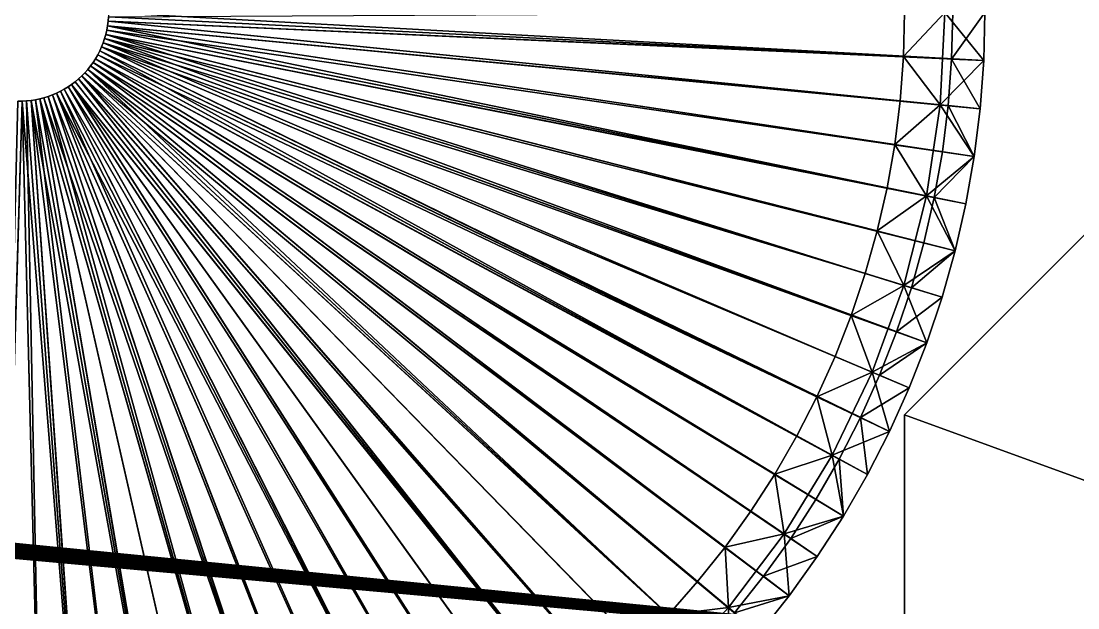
# Model space of a CAD drawing. Header units: millimetres. Extents: x 0 to 520, y -2 to 382.
# Drawn here: x 456.03 to 482.31, y 23.21 to 37.79 of the extents above; entities that cross this region are included whole.
import ezdxf

# ---------------------------------------------------------------- set-up
doc = ezdxf.new("R2010")
doc.units = ezdxf.units.MM

msp = doc.modelspace()

# ---------------------------------------------------------------- linework, layer by layer
at = {"layer": 'BRASS', "color": 52}
for points in [[(509.2, 369.2, 103), (10.8, 369.2, 103), (10.8, 10.8, 103)], [(509.2, 369.2, 103), (10.8, 10.8, 103), (509.2, 10.8, 103)], [(336.4491, 37.7891, 86), (481.3521, 70.0822, 86), (336.4866, 37.7159, 86)], [(336.4866, 37.7159, 86), (481.3521, 70.0822, 86), (481.35, 70, 86)], [(336.4866, 37.7159, 86), (481.35, 70, 86), (336.5204, 37.6409, 86)], [(336.5204, 37.6409, 86), (481.35, 70, 86), (481.3521, 69.9178, 86)], [(336.5204, 37.6409, 86), (481.3521, 69.9178, 86), (336.5505, 37.5643, 86)], [(336.5505, 37.5643, 86), (481.3521, 69.9178, 86), (481.3582, 69.8357, 86)], [(336.5505, 37.5643, 86), (481.3582, 69.8357, 86), (336.5767, 37.4863, 86)], [(336.5767, 37.4863, 86), (481.3582, 69.8357, 86), (481.3684, 69.7541, 86)], [(336.5767, 37.4863, 86), (481.3684, 69.7541, 86), (336.599, 37.4071, 86)], [(336.599, 37.4071, 86), (481.3684, 69.7541, 86), (481.3827, 69.6731, 86)], [(336.599, 37.4071, 86), (481.3827, 69.6731, 86), (336.6173, 37.3269, 86)], [(336.6173, 37.3269, 86), (481.3827, 69.6731, 86), (481.401, 69.5929, 86)], [(336.6173, 37.3269, 86), (481.401, 69.5929, 86), (336.6316, 37.2459, 86)], [(336.6316, 37.2459, 86), (481.401, 69.5929, 86), (481.4233, 69.5137, 86)], [(336.6316, 37.2459, 86), (481.4233, 69.5137, 86), (336.6418, 37.1643, 86)], [(336.6418, 37.1643, 86), (481.4233, 69.5137, 86), (481.4495, 69.4357, 86)], [(336.6418, 37.1643, 86), (481.4495, 69.4357, 86), (336.6479, 37.0822, 86)], [(336.6479, 37.0822, 86), (481.4495, 69.4357, 86), (481.4796, 69.3591, 86)], [(336.6316, 36.7541, 86), (481.5921, 69.1396, 86), (481.6367, 69.0705, 86)], [(336.6418, 36.8357, 86), (481.5921, 69.1396, 86), (336.6316, 36.7541, 86)], [(336.6418, 36.8357, 86), (481.5509, 69.2109, 86), (481.5921, 69.1396, 86)], [(336.6479, 36.9178, 86), (481.5509, 69.2109, 86), (336.6418, 36.8357, 86)], [(336.6479, 37.0822, 86), (481.4796, 69.3591, 86), (336.65, 37, 86)], [(336.65, 37, 86), (481.5134, 69.2841, 86), (336.6479, 36.9178, 86)], [(336.6479, 36.9178, 86), (481.5134, 69.2841, 86), (481.5509, 69.2109, 86)], [(336.65, 37, 86), (481.4796, 69.3591, 86), (481.5134, 69.2841, 86)], [(336.599, 36.5929, 86), (481.6847, 69.0037, 86), (499.5, 20.5, 86)], [(336.6173, 36.6731, 86), (481.6847, 69.0037, 86), (336.599, 36.5929, 86)], [(336.6173, 36.6731, 86), (481.6367, 69.0705, 86), (481.6847, 69.0037, 86)], [(336.6316, 36.7541, 86), (481.6367, 69.0705, 86), (336.6173, 36.6731, 86)], [(499.5, 20.5, 86), (481.6847, 69.0037, 86), (481.736, 68.9394, 86)], [(499.5, 20.5, 86), (481.736, 68.9394, 86), (481.7905, 68.8777, 86)], [(499.5, 20.5, 86), (481.7905, 68.8777, 86), (481.8479, 68.8188, 86)], [(481.8479, 68.8188, 86), (481.9082, 68.7629, 86), (499.5, 20.5, 86)], [(481.9082, 68.7629, 86), (481.9712, 68.71, 86), (499.5, 20.5, 86)], [(481.9712, 68.71, 86), (482.0368, 68.6603, 86), (499.5, 20.5, 86)], [(482.0368, 68.6603, 86), (482.1048, 68.614, 86), (499.5, 20.5, 86)], [(482.1048, 68.614, 86), (482.175, 68.5711, 86), (499.5, 20.5, 86)], [(482.175, 68.5711, 86), (482.2473, 68.5317, 86), (499.5, 20.5, 86)], [(482.2473, 68.5317, 86), (482.3214, 68.496, 86), (499.5, 20.5, 86)], [(479.9702, 36.8037), (458.1973, 37.8903), (458.1891, 37.781)], [(458.1891, 37.781, -14), (458.1891, 37.781), (458.1973, 37.8903, -14)], [(458.1891, 37.781), (458.1973, 37.8903), (458.1973, 37.8903, -14)], [(458.1973, 37.8903, -14), (477.9727, 36.9034, -14), (458.1891, 37.781, -14)], [(479.9702, 36.8037), (458.2, 38), (458.1973, 37.8903)], [(458.1973, 37.8903, -14), (478, 38, -14), (477.9727, 36.9034, -14)], [(480, 38), (458.2, 38), (479.9702, 36.8037)], [(479, 38, -13), (477.9727, 36.9034, -14), (478, 38, -14)], [(478.8857, 35.7099, -13), (477.9727, 36.9034, -14), (479, 38, -13)], [(478.8857, 35.7099, -13), (479, 38, -13), (479.9702, 36.8037, -12)], [(480, 38, -12), (479.9702, 36.8037, -12), (479, 38, -13)], [(479.1712, 36.8436, -3), (480, 38, -3), (479.9702, 36.8037, -3)], [(479.2, 38, -3), (480, 38, -3), (479.1712, 36.8436, -3)], [(479.2, 38, -3), (479.1712, 36.8436, -4), (479.2, 38, -4)], [(479.2, 38, -3), (479.1712, 36.8436, -3), (479.1712, 36.8436, -4)], [(480, 38, -4), (479.1712, 36.8436, -4), (479.9702, 36.8037, -4)], [(480, 38, -4), (479.2, 38, -4), (479.1712, 36.8436, -4)], [(479.9702, 36.8037), (479.9702, 36.8037, -3), (480, 38, -3)], [(480, 38), (479.9702, 36.8037), (480, 38, -3)], [(480, 38, -4), (479.9702, 36.8037, -12), (480, 38, -12)], [(480, 38, -4), (479.9702, 36.8037, -4), (479.9702, 36.8037, -12)], [(479.7319, 34.423), (458.1754, 37.6721), (458.1564, 37.5641)], [(458.1564, 37.5641), (458.1754, 37.6721), (458.1564, 37.5641, -14)], [(458.1564, 37.5641, -14), (458.1754, 37.6721), (458.1754, 37.6721, -14)], [(458.1754, 37.6721, -14), (477.5638, 33.6408, -14), (458.1564, 37.5641, -14)], [(479.8807, 35.6104), (458.1891, 37.781), (458.1754, 37.6721)], [(458.1754, 37.6721, -14), (458.1891, 37.781), (458.1891, 37.781, -14)], [(458.1754, 37.6721), (458.1891, 37.781), (458.1754, 37.6721, -14)], [(458.1891, 37.781, -14), (477.8907, 35.8095, -14), (458.1754, 37.6721, -14)], [(479.8807, 35.6104), (458.1754, 37.6721), (479.7319, 34.423)], [(458.1754, 37.6721, -14), (477.7543, 34.7211, -14), (477.5638, 33.6408, -14)], [(458.1754, 37.6721, -14), (477.8907, 35.8095, -14), (477.7543, 34.7211, -14)], [(479.9702, 36.8037), (458.1891, 37.781), (479.8807, 35.6104)], [(458.1891, 37.781, -14), (477.9727, 36.9034, -14), (477.8907, 35.8095, -14)], [(478.5526, 29.7915), (458.1023, 37.3515), (458.0673, 37.2476)], [(458.0673, 37.2476), (458.1023, 37.3515), (458.0673, 37.2476, -14)], [(458.0673, 37.2476, -14), (458.1023, 37.3515), (458.1023, 37.3515, -14)], [(458.1023, 37.3515, -14), (477.0226, 31.5154, -14), (458.0673, 37.2476, -14)], [(479.2579, 32.0778), (458.132, 37.4571), (458.1023, 37.3515)], [(458.1023, 37.3515), (458.132, 37.4571), (458.1023, 37.3515, -14)], [(458.1023, 37.3515, -14), (458.132, 37.4571), (458.132, 37.4571, -14)], [(458.132, 37.4571, -14), (477.0226, 31.5154, -14), (458.1023, 37.3515, -14)], [(478.9337, 30.9259), (458.1023, 37.3515), (478.5526, 29.7915)], [(479.2579, 32.0778), (458.1023, 37.3515), (478.9337, 30.9259)], [(479.5241, 33.2445), (458.1564, 37.5641), (458.132, 37.4571)], [(458.132, 37.4571, -14), (458.132, 37.4571), (458.1564, 37.5641, -14)], [(458.132, 37.4571), (458.1564, 37.5641), (458.1564, 37.5641, -14)], [(458.1564, 37.5641, -14), (477.5638, 33.6408, -14), (458.132, 37.4571, -14)], [(479.5241, 33.2445), (458.132, 37.4571), (479.2579, 32.0778)], [(458.132, 37.4571, -14), (477.3197, 32.5713, -14), (477.0226, 31.5154, -14)], [(458.132, 37.4571, -14), (477.5638, 33.6408, -14), (477.3197, 32.5713, -14)], [(479.7319, 34.423), (458.1564, 37.5641), (479.5241, 33.2445)], [(477.6233, 27.5868), (458.0272, 37.1454), (457.9821, 37.0455)], [(457.9821, 37.0455), (458.0272, 37.1454), (457.9821, 37.0455, -14)], [(457.9821, 37.0455, -14), (458.0272, 37.1454), (458.0272, 37.1454, -14)], [(458.0272, 37.1454, -14), (475.8213, 28.4546, -14), (457.9821, 37.0455, -14)], [(478.5526, 29.7915), (458.0673, 37.2476), (458.0272, 37.1454)], [(458.0272, 37.1454), (458.0673, 37.2476), (458.0272, 37.1454, -14)], [(458.0272, 37.1454, -14), (458.0673, 37.2476), (458.0673, 37.2476, -14)], [(458.0673, 37.2476, -14), (476.2725, 29.4544, -14), (458.0272, 37.1454, -14)], [(478.1154, 28.6776), (458.0272, 37.1454), (477.6233, 27.5868)], [(478.5526, 29.7915), (458.0272, 37.1454), (478.1154, 28.6776)], [(458.0272, 37.1454, -14), (476.2725, 29.4544, -14), (475.8213, 28.4546, -14)], [(458.0673, 37.2476, -14), (476.6732, 30.4756, -14), (476.2725, 29.4544, -14)], [(458.0673, 37.2476, -14), (477.0226, 31.5154, -14), (476.6732, 30.4756, -14)], [(476.479, 25.4856), (457.8772, 36.8528), (457.8177, 36.7607)], [(457.8177, 36.7607), (457.8772, 36.8528), (457.8177, 36.7607, -14)], [(457.8177, 36.7607, -14), (457.8772, 36.8528), (457.8772, 36.8528, -14)], [(457.8772, 36.8528, -14), (474.7724, 26.5284, -14), (457.8177, 36.7607, -14)], [(477.0773, 26.5219), (457.9321, 36.9478), (457.8772, 36.8528)], [(457.8772, 36.8528, -14), (457.8772, 36.8528), (457.9321, 36.9478, -14)], [(457.8772, 36.8528), (457.9321, 36.9478), (457.9321, 36.9478, -14)], [(457.9321, 36.9478, -14), (475.3209, 27.4784, -14), (457.8772, 36.8528, -14)], [(477.0773, 26.5219), (457.8772, 36.8528), (476.479, 25.4856)], [(457.8772, 36.8528, -14), (475.3209, 27.4784, -14), (474.7724, 26.5284, -14)], [(477.6233, 27.5868), (457.9821, 37.0455), (457.9321, 36.9478)], [(457.9321, 36.9478), (457.9821, 37.0455), (457.9321, 36.9478, -14)], [(457.9321, 36.9478, -14), (457.9821, 37.0455), (457.9821, 37.0455, -14)], [(457.9821, 37.0455, -14), (475.3209, 27.4784, -14), (457.9321, 36.9478, -14)], [(477.6233, 27.5868), (457.9321, 36.9478), (477.0773, 26.5219)], [(457.9821, 37.0455, -14), (475.8213, 28.4546, -14), (475.3209, 27.4784, -14)], [(478.8857, 35.7099, -13), (477.8907, 35.8095, -14), (477.9727, 36.9034, -14)], [(478.8857, 35.7099, -13), (479.9702, 36.8037, -12), (479.8807, 35.6104, -12)], [(479.0847, 35.69, -3), (479.1712, 36.8436, -3), (479.8807, 35.6104, -3)], [(479.1712, 36.8436, -3), (479.0847, 35.69, -3), (479.0847, 35.69, -4)], [(479.1712, 36.8436, -3), (479.0847, 35.69, -4), (479.1712, 36.8436, -4)], [(479.1712, 36.8436, -4), (479.0847, 35.69, -4), (479.8807, 35.6104, -4)], [(479.1712, 36.8436, -3), (479.9702, 36.8037, -3), (479.8807, 35.6104, -3)], [(479.9702, 36.8037, -4), (479.1712, 36.8436, -4), (479.8807, 35.6104, -4)], [(479.9702, 36.8037), (479.8807, 35.6104, -3), (479.9702, 36.8037, -3)], [(479.9702, 36.8037), (479.8807, 35.6104), (479.8807, 35.6104, -3)], [(479.9702, 36.8037, -4), (479.8807, 35.6104, -12), (479.9702, 36.8037, -12)], [(479.9702, 36.8037, -4), (479.8807, 35.6104, -4), (479.8807, 35.6104, -12)], [(336.599, 36.5929, 86), (499.5, 20.5, 86), (336.5767, 36.5137, 86)], [(474.3851, 22.5731), (457.6853, 36.5859), (457.6127, 36.5036)], [(457.6127, 36.5036), (457.6853, 36.5859), (457.6127, 36.5036, -14)], [(457.6127, 36.5036, -14), (457.6853, 36.5859), (457.6853, 36.5859, -14)], [(457.6853, 36.5859, -14), (472.1271, 23.0362, -14), (457.6127, 36.5036, -14)], [(475.1312, 23.5087), (457.7537, 36.6716), (457.6853, 36.5859)], [(457.6853, 36.5859), (457.7537, 36.6716), (457.6853, 36.5859, -14)], [(457.6853, 36.5859, -14), (457.7537, 36.6716), (457.7537, 36.6716, -14)], [(457.7537, 36.6716, -14), (473.5369, 24.7163, -14), (457.6853, 36.5859, -14)], [(475.1312, 23.5087), (457.6853, 36.5859), (474.3851, 22.5731)], [(457.6853, 36.5859, -14), (472.853, 23.8587, -14), (472.1271, 23.0362, -14)], [(457.6853, 36.5859, -14), (473.5369, 24.7163, -14), (472.853, 23.8587, -14)], [(475.8297, 24.4803), (457.8177, 36.7607), (457.7537, 36.6716)], [(457.7537, 36.6716), (457.8177, 36.7607), (457.7537, 36.6716, -14)], [(457.7537, 36.6716, -14), (457.8177, 36.7607), (457.8177, 36.7607, -14)], [(457.8177, 36.7607, -14), (474.1773, 25.607, -14), (457.7537, 36.6716, -14)], [(475.8297, 24.4803), (457.7537, 36.6716), (475.1312, 23.5087)], [(457.7537, 36.6716, -14), (474.1773, 25.607, -14), (473.5369, 24.7163, -14)], [(476.479, 25.4856), (457.8177, 36.7607), (475.8297, 24.4803)], [(457.8177, 36.7607, -14), (474.7724, 26.5284, -14), (474.1773, 25.607, -14)], [(336.4866, 36.2841, 86), (499.5, 20.5, 86), (336.4491, 36.2109, 86)], [(336.5204, 36.3591, 86), (499.5, 20.5, 86), (336.4866, 36.2841, 86)], [(336.5505, 36.4357, 86), (499.5, 20.5, 86), (336.5204, 36.3591, 86)], [(336.5767, 36.5137, 86), (499.5, 20.5, 86), (336.5505, 36.4357, 86)], [(457.3717, 36.28), (457.2842, 36.2137), (470.9638, 19.236)], [(457.2842, 36.2137, -14), (457.3717, 36.28), (457.3717, 36.28, -14)], [(457.2842, 36.2137), (457.3717, 36.28), (457.2842, 36.2137, -14)], [(457.2842, 36.2137, -14), (457.3717, 36.28, -14), (469.7168, 20.7997, -14)], [(457.4557, 36.3505), (457.3717, 36.28), (470.9638, 19.236)], [(457.3717, 36.28, -14), (457.4557, 36.3505), (457.4557, 36.3505, -14)], [(457.3717, 36.28), (457.4557, 36.3505), (457.3717, 36.28, -14)], [(457.3717, 36.28, -14), (457.4557, 36.3505, -14), (469.7168, 20.7997, -14)], [(457.5361, 36.4251), (457.4557, 36.3505), (471.8805, 20.0053)], [(457.4557, 36.3505, -14), (457.5361, 36.4251), (457.5361, 36.4251, -14)], [(457.4557, 36.3505), (457.5361, 36.4251), (457.4557, 36.3505, -14)], [(457.4557, 36.3505, -14), (457.5361, 36.4251, -14), (470.5571, 21.5048, -14)], [(457.4557, 36.3505), (470.9638, 19.236), (471.8805, 20.0053)], [(469.7168, 20.7997, -14), (457.4557, 36.3505, -14), (470.5571, 21.5048, -14)], [(473.5932, 21.6759), (457.6127, 36.5036), (457.5361, 36.4251)], [(457.5361, 36.4251, -14), (457.5361, 36.4251), (457.6127, 36.5036, -14)], [(457.5361, 36.4251), (457.6127, 36.5036), (457.6127, 36.5036, -14)], [(457.6127, 36.5036, -14), (472.1271, 23.0362, -14), (457.5361, 36.4251, -14)], [(457.5361, 36.4251), (471.8805, 20.0053), (472.7577, 20.8192)], [(473.5932, 21.6759), (457.5361, 36.4251), (472.7577, 20.8192)], [(470.5571, 21.5048, -14), (457.5361, 36.4251, -14), (471.3612, 22.2509, -14)], [(457.5361, 36.4251, -14), (472.1271, 23.0362, -14), (471.3612, 22.2509, -14)], [(474.3851, 22.5731), (457.6127, 36.5036), (473.5932, 21.6759)], [(336.3633, 36.0705, 86), (499.5, 20.5, 86), (336.3153, 36.0037, 86)], [(336.4079, 36.1396, 86), (499.5, 20.5, 86), (336.3633, 36.0705, 86)], [(336.4491, 36.2109, 86), (499.5, 20.5, 86), (336.4079, 36.1396, 86)], [(457.0037, 36.0423), (456.9048, 35.9947), (465.8709, 16.1239)], [(456.9048, 35.9947, -14), (457.0037, 36.0423), (457.0037, 36.0423, -14)], [(456.9048, 35.9947), (457.0037, 36.0423), (456.9048, 35.9947, -14)], [(456.9048, 35.9947, -14), (457.0037, 36.0423, -14), (466.0366, 18.4228, -14)], [(457.1, 36.0947), (457.0037, 36.0423), (466.9491, 16.6431)], [(457.0037, 36.0423, -14), (457.1, 36.0947), (457.1, 36.0947, -14)], [(457.0037, 36.0423), (457.1, 36.0947), (457.0037, 36.0423, -14)], [(457.0037, 36.0423, -14), (457.1, 36.0947, -14), (466.0366, 18.4228, -14)], [(457.0037, 36.0423), (465.8709, 16.1239), (466.9491, 16.6431)], [(457.1936, 36.1519), (457.1, 36.0947), (468, 17.2154)], [(457.1, 36.0947, -14), (457.1936, 36.1519), (457.1936, 36.1519, -14)], [(457.1, 36.0947), (457.1936, 36.1519), (457.1, 36.0947, -14)], [(457.1, 36.0947, -14), (457.1936, 36.1519, -14), (467, 18.9474, -14)], [(457.1, 36.0947), (466.9491, 16.6431), (468, 17.2154)], [(466.0366, 18.4228, -14), (457.1, 36.0947, -14), (467, 18.9474, -14)], [(457.2842, 36.2137), (457.1936, 36.1519), (469.0211, 17.8394)], [(457.1936, 36.1519, -14), (457.1936, 36.1519), (457.2842, 36.2137, -14)], [(457.1936, 36.1519), (457.2842, 36.2137), (457.2842, 36.2137, -14)], [(457.1936, 36.1519, -14), (457.2842, 36.2137, -14), (467.936, 19.5194, -14)], [(457.1936, 36.1519), (468, 17.2154), (469.0211, 17.8394)], [(467, 18.9474, -14), (457.1936, 36.1519, -14), (467.936, 19.5194, -14)], [(457.2842, 36.2137), (469.0211, 17.8394), (470.0098, 18.5135)], [(457.2842, 36.2137), (470.0098, 18.5135), (470.9638, 19.236)], [(467.936, 19.5194, -14), (457.2842, 36.2137, -14), (468.8424, 20.1374, -14)], [(468.8424, 20.1374, -14), (457.2842, 36.2137, -14), (469.7168, 20.7997, -14)], [(336.0918, 35.7629, 86), (499.5, 20.5, 86), (336.0288, 35.71, 86)], [(336.1521, 35.8188, 86), (499.5, 20.5, 86), (336.0918, 35.7629, 86)], [(336.2095, 35.8777, 86), (499.5, 20.5, 86), (336.1521, 35.8188, 86)], [(336.264, 35.9394, 86), (499.5, 20.5, 86), (336.2095, 35.8777, 86)], [(336.3153, 36.0037, 86), (499.5, 20.5, 86), (336.264, 35.9394, 86)], [(456.0548, 35.8007), (455.9452, 35.8007), (455.4017, 14.0075)], [(456.0548, 35.8007), (455.4017, 14.0075), (456.5983, 14.0075)], [(455.9452, 35.8007, -14), (456.0548, 35.8007, -14), (455.4515, 16.0068, -14)], [(455.4515, 16.0068, -14), (456.0548, 35.8007, -14), (456.5485, 16.0068, -14)], [(455.9452, 35.8007, -14), (456.0548, 35.8007), (456.0548, 35.8007, -14)], [(455.9452, 35.8007), (456.0548, 35.8007), (455.9452, 35.8007, -14)], [(456.1644, 35.8062), (456.0548, 35.8007), (457.7935, 14.0671)], [(456.0548, 35.8007, -14), (456.1644, 35.8062), (456.1644, 35.8062, -14)], [(456.0548, 35.8007), (456.1644, 35.8062), (456.0548, 35.8007, -14)], [(456.0548, 35.8007, -14), (456.1644, 35.8062, -14), (456.5485, 16.0068, -14)], [(456.0548, 35.8007), (456.5983, 14.0075), (457.7935, 14.0671)], [(456.2736, 35.8171), (456.1644, 35.8062), (457.7935, 14.0671)], [(456.1644, 35.8062, -14), (456.2736, 35.8171), (456.2736, 35.8171, -14)], [(456.1644, 35.8062), (456.2736, 35.8171), (456.1644, 35.8062, -14)], [(456.1644, 35.8062, -14), (456.2736, 35.8171, -14), (457.6441, 16.0615, -14)], [(456.5485, 16.0068, -14), (456.1644, 35.8062, -14), (457.6441, 16.0615, -14)], [(456.382, 35.8334), (456.2736, 35.8171), (460.1676, 14.3646)], [(456.2736, 35.8171, -14), (456.382, 35.8334), (456.382, 35.8334, -14)], [(456.2736, 35.8171), (456.382, 35.8334), (456.2736, 35.8171, -14)], [(456.2736, 35.8171, -14), (456.382, 35.8334, -14), (458.7356, 16.1707, -14)], [(456.2736, 35.8171), (457.7935, 14.0671), (458.9842, 14.1863)], [(456.2736, 35.8171), (458.9842, 14.1863), (460.1676, 14.3646)], [(457.6441, 16.0615, -14), (456.2736, 35.8171, -14), (458.7356, 16.1707, -14)], [(456.4895, 35.8552), (456.382, 35.8334), (460.1676, 14.3646)], [(456.382, 35.8334, -14), (456.4895, 35.8552), (456.4895, 35.8552, -14)], [(456.382, 35.8334), (456.4895, 35.8552), (456.382, 35.8334, -14)], [(456.382, 35.8334, -14), (456.4895, 35.8552, -14), (459.8203, 16.3342, -14)], [(458.7356, 16.1707, -14), (456.382, 35.8334, -14), (459.8203, 16.3342, -14)], [(456.5958, 35.8822), (456.4895, 35.8552), (462.5002, 14.897)], [(456.4895, 35.8552, -14), (456.5958, 35.8822), (456.5958, 35.8822, -14)], [(456.4895, 35.8552), (456.5958, 35.8822), (456.4895, 35.8552, -14)], [(456.4895, 35.8552, -14), (456.5958, 35.8822, -14), (461.9585, 16.8223, -14)], [(456.4895, 35.8552), (460.1676, 14.3646), (461.3405, 14.6017)], [(456.4895, 35.8552), (461.3405, 14.6017), (462.5002, 14.897)], [(459.8203, 16.3342, -14), (456.4895, 35.8552, -14), (460.8955, 16.5516, -14)], [(460.8955, 16.5516, -14), (456.4895, 35.8552, -14), (461.9585, 16.8223, -14)], [(456.7007, 35.9146), (456.5958, 35.8822), (462.5002, 14.897)], [(456.5958, 35.8822, -14), (456.7007, 35.9146), (456.7007, 35.9146, -14)], [(456.5958, 35.8822), (456.7007, 35.9146), (456.5958, 35.8822, -14)], [(456.5958, 35.8822, -14), (456.7007, 35.9146, -14), (463.0067, 17.1456, -14)], [(461.9585, 16.8223, -14), (456.5958, 35.8822, -14), (463.0067, 17.1456, -14)], [(456.8038, 35.9521), (456.7007, 35.9146), (463.6437, 15.2497)], [(456.7007, 35.9146, -14), (456.8038, 35.9521), (456.8038, 35.9521, -14)], [(456.7007, 35.9146), (456.8038, 35.9521), (456.7007, 35.9146, -14)], [(456.7007, 35.9146, -14), (456.8038, 35.9521, -14), (463.0067, 17.1456, -14)], [(456.7007, 35.9146), (462.5002, 14.897), (463.6437, 15.2497)], [(456.9048, 35.9947), (456.8038, 35.9521), (464.7682, 15.659)], [(456.8038, 35.9521, -14), (456.8038, 35.9521), (456.9048, 35.9947, -14)], [(456.8038, 35.9521), (456.9048, 35.9947), (456.9048, 35.9947, -14)], [(456.8038, 35.9521, -14), (456.9048, 35.9947, -14), (464.0375, 17.5208, -14)], [(456.8038, 35.9521), (463.6437, 15.2497), (464.7682, 15.659)], [(463.0067, 17.1456, -14), (456.8038, 35.9521, -14), (464.0375, 17.5208, -14)], [(456.9048, 35.9947), (464.7682, 15.659), (465.8709, 16.1239)], [(464.0375, 17.5208, -14), (456.9048, 35.9947, -14), (465.0483, 17.9469, -14)], [(465.0483, 17.9469, -14), (456.9048, 35.9947, -14), (466.0366, 18.4228, -14)], [(478.8857, 35.7099, -13), (477.7543, 34.7211, -14), (477.8907, 35.8095, -14)], [(335.6786, 35.496, 86), (499.5, 20.5, 86), (335.6028, 35.4641, 86)], [(335.7527, 35.5317, 86), (499.5, 20.5, 86), (335.6786, 35.496, 86)], [(335.825, 35.5711, 86), (499.5, 20.5, 86), (335.7527, 35.5317, 86)], [(335.8952, 35.614, 86), (499.5, 20.5, 86), (335.825, 35.5711, 86)], [(335.9632, 35.6603, 86), (499.5, 20.5, 86), (335.8952, 35.614, 86)], [(336.0288, 35.71, 86), (499.5, 20.5, 86), (335.9632, 35.6603, 86)], [(478.8857, 35.7099, -13), (478.544, 33.4426, -13), (477.7543, 34.7211, -14)], [(478.8857, 35.7099, -13), (479.7319, 34.423, -12), (478.544, 33.4426, -13)], [(478.8857, 35.7099, -13), (479.8807, 35.6104, -12), (479.7319, 34.423, -12)], [(478.9409, 34.5422, -3), (479.0847, 35.69, -3), (479.7319, 34.423, -3)], [(479.0847, 35.69, -3), (478.9409, 34.5422, -4), (479.0847, 35.69, -4)], [(479.0847, 35.69, -3), (478.9409, 34.5422, -3), (478.9409, 34.5422, -4)], [(479.0847, 35.69, -4), (478.9409, 34.5422, -4), (479.7319, 34.423, -4)], [(479.0847, 35.69, -3), (479.8807, 35.6104, -3), (479.7319, 34.423, -3)], [(479.8807, 35.6104, -4), (479.0847, 35.69, -4), (479.7319, 34.423, -4)], [(479.7319, 34.423), (479.7319, 34.423, -3), (479.8807, 35.6104, -3)], [(479.8807, 35.6104), (479.7319, 34.423), (479.8807, 35.6104, -3)], [(479.8807, 35.6104, -4), (479.7319, 34.423, -12), (479.8807, 35.6104, -12)], [(479.8807, 35.6104, -4), (479.7319, 34.423, -4), (479.7319, 34.423, -12)], [(499.5, 20.5, 86), (20.5, 20.5, 86), (185.0411, 35.3505, 86)], [(499.5, 20.5, 86), (185.0411, 35.3505, 86), (334.9589, 35.3505, 86)], [(335.0411, 35.3505, 86), (499.5, 20.5, 86), (334.9589, 35.3505, 86)], [(335.1233, 35.3546, 86), (499.5, 20.5, 86), (335.0411, 35.3505, 86)], [(335.2052, 35.3628, 86), (499.5, 20.5, 86), (335.1233, 35.3546, 86)], [(335.2865, 35.3751, 86), (499.5, 20.5, 86), (335.2052, 35.3628, 86)], [(335.3672, 35.3914, 86), (499.5, 20.5, 86), (335.2865, 35.3751, 86)], [(335.4469, 35.4117, 86), (499.5, 20.5, 86), (335.3672, 35.3914, 86)], [(335.5255, 35.4359, 86), (499.5, 20.5, 86), (335.4469, 35.4117, 86)], [(335.6028, 35.4641, 86), (499.5, 20.5, 86), (335.5255, 35.4359, 86)], [(478.544, 33.4426, -13), (477.5638, 33.6408, -14), (477.7543, 34.7211, -14)], [(478.9409, 34.5422, -3), (479.7319, 34.423, -3), (478.74, 33.403, -3)], [(478.9409, 34.5422, -3), (478.74, 33.403, -3), (478.74, 33.403, -4)], [(478.9409, 34.5422, -3), (478.74, 33.403, -4), (478.9409, 34.5422, -4)], [(479.7319, 34.423, -4), (478.9409, 34.5422, -4), (478.74, 33.403, -4)], [(478.544, 33.4426, -13), (479.7319, 34.423, -12), (479.5241, 33.2445, -12)], [(478.74, 33.403, -3), (479.7319, 34.423, -3), (479.5241, 33.2445, -3)], [(479.7319, 34.423, -4), (478.74, 33.403, -4), (479.5241, 33.2445, -4)], [(479.7319, 34.423), (479.5241, 33.2445), (479.5241, 33.2445, -3)], [(479.7319, 34.423), (479.5241, 33.2445, -3), (479.7319, 34.423, -3)], [(479.5241, 33.2445, -4), (479.5241, 33.2445, -12), (479.7319, 34.423, -12)], [(479.7319, 34.423, -4), (479.5241, 33.2445, -4), (479.7319, 34.423, -12)], [(478.544, 33.4426, -13), (477.3197, 32.5713, -14), (477.5638, 33.6408, -14)], [(478.544, 33.4426, -13), (477.9782, 31.2206, -13), (477.3197, 32.5713, -14)], [(478.544, 33.4426, -13), (479.2579, 32.0778, -12), (477.9782, 31.2206, -13)], [(478.4826, 32.2752, -3), (478.74, 33.403, -3), (479.2579, 32.0778, -3)], [(478.74, 33.403, -3), (478.4826, 32.2752, -3), (478.4826, 32.2752, -4)], [(478.74, 33.403, -3), (478.4826, 32.2752, -4), (478.74, 33.403, -4)], [(478.74, 33.403, -4), (478.4826, 32.2752, -4), (479.2579, 32.0778, -4)], [(478.544, 33.4426, -13), (479.5241, 33.2445, -12), (479.2579, 32.0778, -12)], [(478.74, 33.403, -3), (479.5241, 33.2445, -3), (479.2579, 32.0778, -3)], [(479.5241, 33.2445, -4), (478.74, 33.403, -4), (479.2579, 32.0778, -4)], [(479.2579, 32.0778), (479.2579, 32.0778, -3), (479.5241, 33.2445, -3)], [(479.5241, 33.2445), (479.2579, 32.0778), (479.5241, 33.2445, -3)], [(479.2579, 32.0778, -4), (479.2579, 32.0778, -12), (479.5241, 33.2445, -12)], [(479.5241, 33.2445, -4), (479.2579, 32.0778, -4), (479.5241, 33.2445, -12)], [(477.9782, 31.2206, -13), (477.0226, 31.5154, -14), (477.3197, 32.5713, -14)], [(477.9782, 31.2206, -13), (479.2579, 32.0778, -12), (478.9337, 30.9259, -12)], [(478.4826, 32.2752, -3), (479.2579, 32.0778, -3), (478.1693, 31.1617, -3)], [(478.1693, 31.1617, -3), (478.1693, 31.1617, -4), (478.4826, 32.2752, -4)], [(478.4826, 32.2752, -3), (478.1693, 31.1617, -3), (478.4826, 32.2752, -4)], [(479.2579, 32.0778, -4), (478.4826, 32.2752, -4), (478.1693, 31.1617, -4)], [(478.1693, 31.1617, -3), (479.2579, 32.0778, -3), (478.9337, 30.9259, -3)], [(479.2579, 32.0778, -4), (478.1693, 31.1617, -4), (478.9337, 30.9259, -4)], [(479.2579, 32.0778), (478.9337, 30.9259), (478.9337, 30.9259, -3)], [(479.2579, 32.0778), (478.9337, 30.9259, -3), (479.2579, 32.0778, -3)], [(479.2579, 32.0778, -4), (478.9337, 30.9259, -4), (478.9337, 30.9259, -12)], [(479.2579, 32.0778, -4), (478.9337, 30.9259, -12), (479.2579, 32.0778, -12)], [(477.9782, 31.2206, -13), (476.6732, 30.4756, -14), (477.0226, 31.5154, -14)], [(477.9782, 31.2206, -13), (477.194, 29.066, -13), (476.6732, 30.4756, -14)], [(477.9782, 31.2206, -13), (478.5526, 29.7915, -12), (477.194, 29.066, -13)], [(478.1693, 31.1617, -3), (478.9337, 30.9259, -3), (477.8009, 30.0651, -3)], [(478.1693, 31.1617, -3), (477.8009, 30.0651, -3), (477.8009, 30.0651, -4)], [(478.1693, 31.1617, -3), (477.8009, 30.0651, -4), (478.1693, 31.1617, -4)], [(478.9337, 30.9259, -4), (478.1693, 31.1617, -4), (477.8009, 30.0651, -4)], [(477.9782, 31.2206, -13), (478.9337, 30.9259, -12), (478.5526, 29.7915, -12)], [(477.8009, 30.0651, -3), (478.9337, 30.9259, -3), (478.5526, 29.7915, -3)], [(478.9337, 30.9259, -4), (477.8009, 30.0651, -4), (478.5526, 29.7915, -4)], [(478.9337, 30.9259), (478.5526, 29.7915), (478.5526, 29.7915, -3)], [(478.9337, 30.9259), (478.5526, 29.7915, -3), (478.9337, 30.9259, -3)], [(478.9337, 30.9259, -4), (478.5526, 29.7915, -4), (478.5526, 29.7915, -12)], [(478.9337, 30.9259, -4), (478.5526, 29.7915, -12), (478.9337, 30.9259, -12)], [(477.194, 29.066, -13), (476.2725, 29.4544, -14), (476.6732, 30.4756, -14)], [(477.8009, 30.0651, -3), (478.5526, 29.7915, -3), (477.3782, 28.9883, -3)], [(477.8009, 30.0651, -3), (477.3782, 28.9883, -3), (477.3782, 28.9883, -4)], [(477.8009, 30.0651, -3), (477.3782, 28.9883, -4), (477.8009, 30.0651, -4)], [(478.5526, 29.7915, -4), (477.8009, 30.0651, -4), (477.3782, 28.9883, -4)], [(477.194, 29.066, -13), (478.5526, 29.7915, -12), (478.1154, 28.6776, -12)], [(477.3782, 28.9883, -3), (478.5526, 29.7915, -3), (478.1154, 28.6776, -3)], [(478.5526, 29.7915, -4), (477.3782, 28.9883, -4), (478.1154, 28.6776, -4)], [(478.1154, 28.6776), (478.1154, 28.6776, -3), (478.5526, 29.7915, -3)], [(478.5526, 29.7915), (478.1154, 28.6776), (478.5526, 29.7915, -3)], [(478.5526, 29.7915, -4), (478.1154, 28.6776, -4), (478.1154, 28.6776, -12)], [(478.5526, 29.7915, -4), (478.1154, 28.6776, -12), (478.5526, 29.7915, -12)], [(477.194, 29.066, -13), (475.8213, 28.4546, -14), (476.2725, 29.4544, -14)], [(477.194, 29.066, -13), (476.1991, 27.0002, -13), (475.8213, 28.4546, -14)], [(477.194, 29.066, -13), (477.6233, 27.5868, -12), (476.1991, 27.0002, -13)], [(477.3782, 28.9883, -3), (478.1154, 28.6776, -3), (476.9025, 27.9339, -3)], [(476.9025, 27.9339, -3), (476.9025, 27.9339, -4), (477.3782, 28.9883, -4)], [(477.3782, 28.9883, -3), (476.9025, 27.9339, -3), (477.3782, 28.9883, -4)], [(478.1154, 28.6776, -4), (477.3782, 28.9883, -4), (476.9025, 27.9339, -4)], [(477.194, 29.066, -13), (478.1154, 28.6776, -12), (477.6233, 27.5868, -12)], [(476.9025, 27.9339, -3), (478.1154, 28.6776, -3), (477.6233, 27.5868, -3)], [(478.1154, 28.6776, -4), (476.9025, 27.9339, -4), (477.6233, 27.5868, -4)], [(478.1154, 28.6776), (477.6233, 27.5868), (477.6233, 27.5868, -3)], [(478.1154, 28.6776), (477.6233, 27.5868, -3), (478.1154, 28.6776, -3)], [(478.1154, 28.6776, -4), (477.6233, 27.5868, -4), (477.6233, 27.5868, -12)], [(478.1154, 28.6776, -4), (477.6233, 27.5868, -12), (478.1154, 28.6776, -12)], [(476.1991, 27.0002, -13), (475.3209, 27.4784, -14), (475.8213, 28.4546, -14)], [(476.3747, 26.9045, -3), (476.9025, 27.9339, -3), (477.0773, 26.5219, -3)], [(476.9025, 27.9339, -3), (476.3747, 26.9045, -3), (476.3747, 26.9045, -4)], [(476.9025, 27.9339, -3), (476.3747, 26.9045, -4), (476.9025, 27.9339, -4)], [(476.9025, 27.9339, -4), (476.3747, 26.9045, -4), (477.0773, 26.5219, -4)], [(476.9025, 27.9339, -3), (477.6233, 27.5868, -3), (477.0773, 26.5219, -3)], [(477.6233, 27.5868, -4), (476.9025, 27.9339, -4), (477.0773, 26.5219, -4)], [(476.1991, 27.0002, -13), (474.7724, 26.5284, -14), (475.3209, 27.4784, -14)], [(476.1991, 27.0002, -13), (477.6233, 27.5868, -12), (477.0773, 26.5219, -12)], [(477.6233, 27.5868), (477.0773, 26.5219), (477.0773, 26.5219, -3)], [(477.6233, 27.5868), (477.0773, 26.5219, -3), (477.6233, 27.5868, -3)], [(477.6233, 27.5868, -4), (477.0773, 26.5219, -4), (477.0773, 26.5219, -12)], [(477.6233, 27.5868, -4), (477.0773, 26.5219, -12), (477.6233, 27.5868, -12)], [(476.1991, 27.0002, -13), (475.0035, 25.0436, -13), (474.7724, 26.5284, -14)], [(476.1991, 27.0002, -13), (476.479, 25.4856, -12), (475.0035, 25.0436, -13)], [(475.7963, 25.9027, -3), (476.3747, 26.9045, -3), (476.479, 25.4856, -3)], [(476.3747, 26.9045, -3), (475.7963, 25.9027, -3), (475.7963, 25.9027, -4)], [(476.3747, 26.9045, -3), (475.7963, 25.9027, -4), (476.3747, 26.9045, -4)], [(476.3747, 26.9045, -4), (475.7963, 25.9027, -4), (476.479, 25.4856, -4)], [(476.1991, 27.0002, -13), (477.0773, 26.5219, -12), (476.479, 25.4856, -12)], [(476.3747, 26.9045, -3), (477.0773, 26.5219, -3), (476.479, 25.4856, -3)], [(477.0773, 26.5219, -4), (476.3747, 26.9045, -4), (476.479, 25.4856, -4)], [(475.0035, 25.0436, -13), (474.1773, 25.607, -14), (474.7724, 26.5284, -14)], [(477.0773, 26.5219), (476.479, 25.4856), (476.479, 25.4856, -3)], [(477.0773, 26.5219), (476.479, 25.4856, -3), (477.0773, 26.5219, -3)], [(477.0773, 26.5219, -4), (476.479, 25.4856, -4), (476.479, 25.4856, -12)], [(477.0773, 26.5219, -4), (476.479, 25.4856, -12), (477.0773, 26.5219, -12)], [(475.7963, 25.9027, -3), (476.479, 25.4856, -3), (475.1687, 24.931, -3)], [(475.1687, 24.931, -3), (475.1687, 24.931, -4), (475.7963, 25.9027, -4)], [(475.7963, 25.9027, -3), (475.1687, 24.931, -3), (475.7963, 25.9027, -4)], [(476.479, 25.4856, -4), (475.7963, 25.9027, -4), (475.1687, 24.931, -4)], [(475.0035, 25.0436, -13), (473.5369, 24.7163, -14), (474.1773, 25.607, -14)], [(475.0035, 25.0436, -13), (476.479, 25.4856, -12), (475.8297, 24.4803, -12)], [(475.1687, 24.931, -3), (476.479, 25.4856, -3), (475.8297, 24.4803, -3)], [(476.479, 25.4856, -4), (475.1687, 24.931, -4), (475.8297, 24.4803, -4)], [(476.479, 25.4856), (475.8297, 24.4803), (475.8297, 24.4803, -3)], [(476.479, 25.4856), (475.8297, 24.4803, -3), (476.479, 25.4856, -3)], [(475.8297, 24.4803, -4), (475.8297, 24.4803, -12), (476.479, 25.4856, -12)], [(476.479, 25.4856, -4), (475.8297, 24.4803, -4), (476.479, 25.4856, -12)], [(475.0035, 25.0436, -13), (473.619, 23.2159, -13), (473.5369, 24.7163, -14)], [(475.0035, 25.0436, -13), (475.1312, 23.5087, -12), (473.619, 23.2159, -13)], [(475.0035, 25.0436, -13), (475.8297, 24.4803, -12), (475.1312, 23.5087, -12)], [(473.619, 23.2159, -13), (472.853, 23.8587, -14), (473.5369, 24.7163, -14)], [(475.1687, 24.931, -3), (475.8297, 24.4803, -3), (474.4935, 23.9917, -3)], [(475.1687, 24.931, -3), (474.4935, 23.9917, -3), (474.4935, 23.9917, -4)], [(475.1687, 24.931, -3), (474.4935, 23.9917, -4), (475.1687, 24.931, -4)], [(475.8297, 24.4803, -4), (475.1687, 24.931, -4), (474.4935, 23.9917, -4)], [(474.4935, 23.9917, -3), (475.8297, 24.4803, -3), (475.1312, 23.5087, -3)], [(475.8297, 24.4803, -4), (474.4935, 23.9917, -4), (475.1312, 23.5087, -4)], [(475.8297, 24.4803), (475.1312, 23.5087), (475.1312, 23.5087, -3)], [(475.8297, 24.4803), (475.1312, 23.5087, -3), (475.8297, 24.4803, -3)], [(475.1312, 23.5087, -4), (475.1312, 23.5087, -12), (475.8297, 24.4803, -12)], [(475.8297, 24.4803, -4), (475.1312, 23.5087, -4), (475.8297, 24.4803, -12)], [(474.4935, 23.9917, -3), (475.1312, 23.5087, -3), (473.7722, 23.0873, -3)], [(474.4935, 23.9917, -3), (473.7722, 23.0873, -3), (473.7722, 23.0873, -4)], [(474.4935, 23.9917, -3), (473.7722, 23.0873, -4), (474.4935, 23.9917, -4)], [(475.1312, 23.5087, -4), (474.4935, 23.9917, -4), (473.7722, 23.0873, -4)], [(473.619, 23.2159, -13), (472.1271, 23.0362, -14), (472.853, 23.8587, -14)], [(473.619, 23.2159, -13), (475.1312, 23.5087, -12), (474.3851, 22.5731, -12)], [(473.7722, 23.0873, -3), (475.1312, 23.5087, -3), (474.3851, 22.5731, -3)], [(475.1312, 23.5087, -4), (473.7722, 23.0873, -4), (474.3851, 22.5731, -4)], [(475.1312, 23.5087), (474.3851, 22.5731), (474.3851, 22.5731, -3)], [(475.1312, 23.5087), (474.3851, 22.5731, -3), (475.1312, 23.5087, -3)], [(475.1312, 23.5087, -4), (474.3851, 22.5731, -4), (474.3851, 22.5731, -12)], [(475.1312, 23.5087, -4), (474.3851, 22.5731, -12), (475.1312, 23.5087, -12)], [(473.619, 23.2159, -13), (472.0594, 21.5351, -13), (472.1271, 23.0362, -14)], [(473.619, 23.2159, -13), (473.5932, 21.6759, -12), (472.0594, 21.5351, -13)], [(473.619, 23.2159, -13), (474.3851, 22.5731, -12), (473.5932, 21.6759, -12)]]:
    msp.add_3dface(points, dxfattribs=at)
at = {"layer": 'TEAK', "color": 34}
for points in [[(492, 42), (478, 28), (492, 42, 78)], [(492, 42, 78), (478, 28), (478, 28, 78)], [(478, 28), (492, 42), (500, 20)], [(492, 42, 78), (478, 28, 78), (500, 20, 78)], [(478, 28), (478, 20), (478, 28, 78)], [(478, 28, 78), (478, 20), (478, 20, 78)], [(478, 28), (500, 20), (478, 20)], [(500, 20, 78), (478, 28, 78), (478, 20, 78)]]:
    msp.add_3dface(points, dxfattribs=at)

doc.saveas('drawing.dxf')
